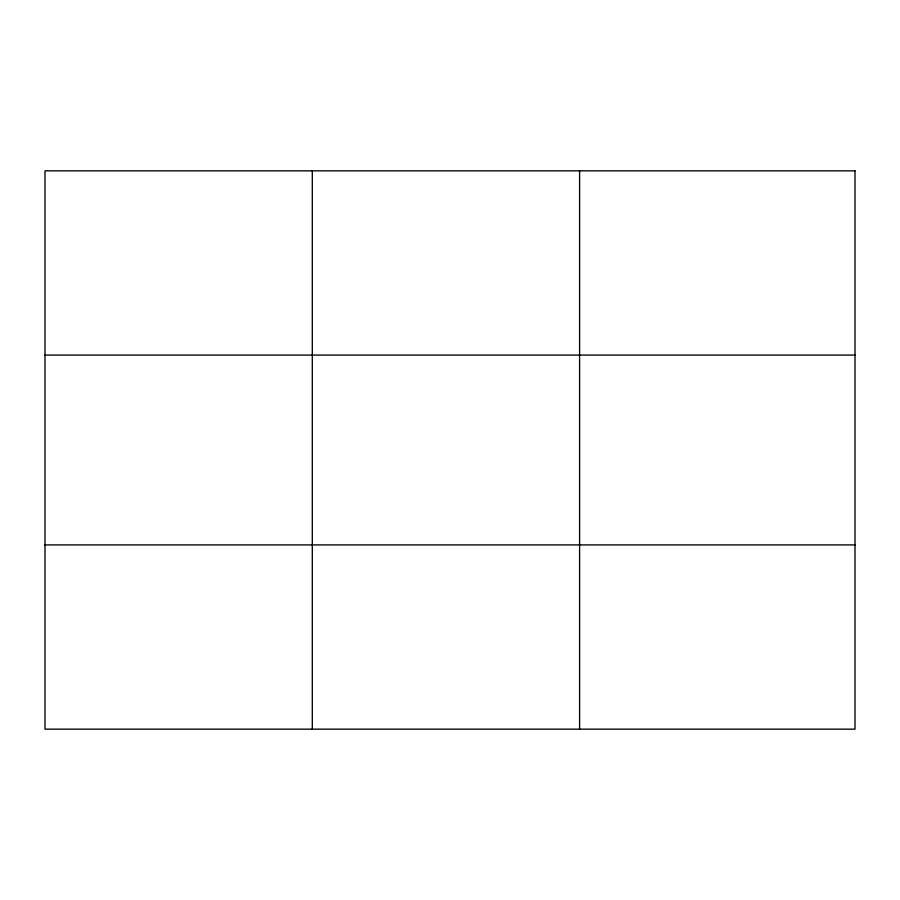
<?xml version="1.0" encoding="UTF-8"?>
<svg xmlns="http://www.w3.org/2000/svg" width="900" height="900" viewBox="0 0 900 900"><rect width="100%" height="100%" fill="white"/><g stroke="black" fill="none" stroke-linecap="round" stroke-linejoin="round"><path stroke-width="1.35" d="M312.3 170.843L312.3 729.158M579.6 170.843L579.6 729.158M45 355.084L855 355.084M45 544.916L855 544.916M855 170.843L855 729.158L45 729.158L45 170.843L855 170.843"/></g></svg>
